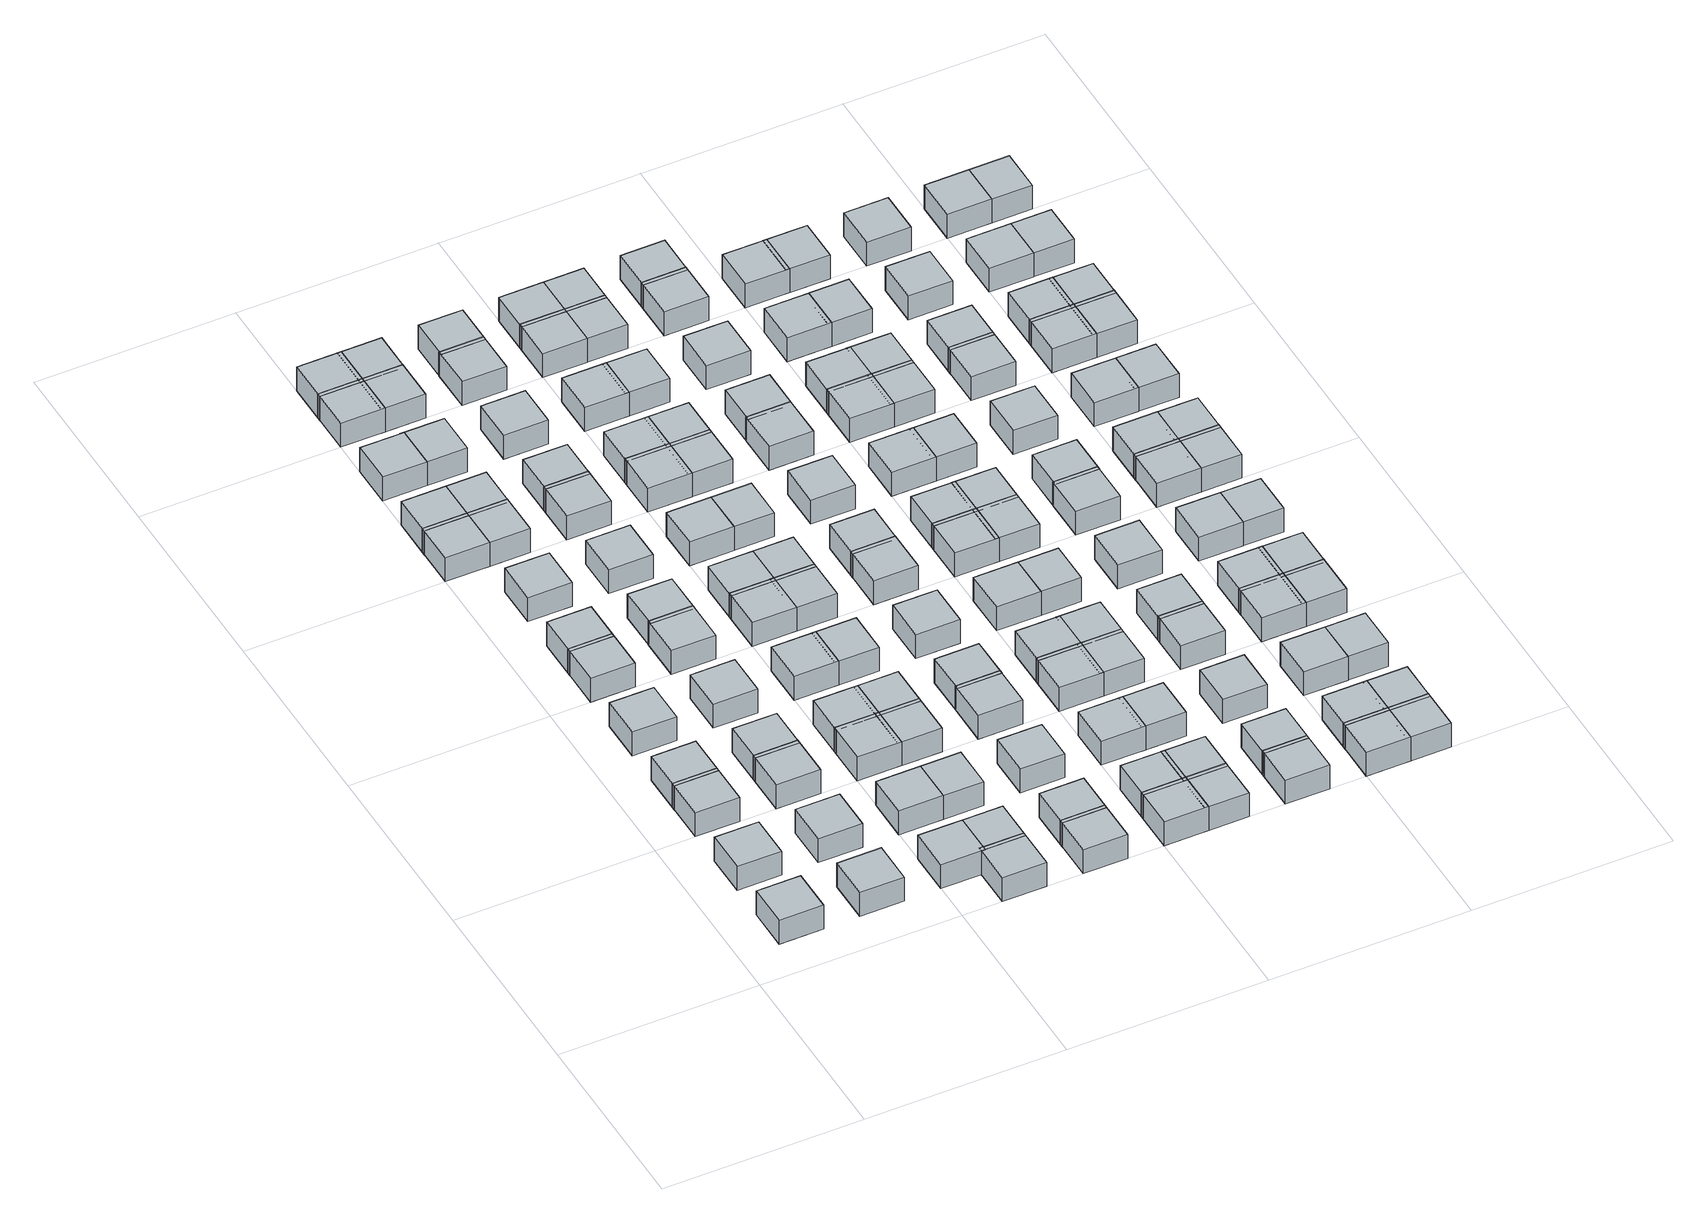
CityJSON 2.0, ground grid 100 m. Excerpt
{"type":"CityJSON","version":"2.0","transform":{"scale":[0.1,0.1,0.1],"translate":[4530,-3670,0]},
"CityObjects":{
"object1":{"type":"GenericCityObject","geometry":[{"type":"Solid","lod":"1","boundaries":[[[[0,1,2,3]],[[4,5,1,0]],[[5,6,2,1]],[[6,7,3,2]],[[7,4,0,3]],[[7,6,5,4]]]]}]},
"object2":{"type":"GenericCityObject","geometry":[{"type":"Solid","lod":"1","boundaries":[[[[8,9,10,11]],[[12,13,9,8]],[[13,14,10,9]],[[14,15,11,10]],[[15,12,8,11]],[[15,14,13,12]]]]}]},
"object3":{"type":"GenericCityObject","geometry":[{"type":"Solid","lod":"1","boundaries":[[[[16,17,18,19]],[[20,21,17,16]],[[21,22,18,17]],[[22,23,19,18]],[[23,20,16,19]],[[23,22,21,20]]]]}]},
"object4":{"type":"GenericCityObject","geometry":[{"type":"Solid","lod":"1","boundaries":[[[[24,25,26,27]],[[28,29,25,24]],[[29,30,26,25]],[[30,31,27,26]],[[31,28,24,27]],[[31,30,29,28]]]]}]},
"object5":{"type":"GenericCityObject","geometry":[{"type":"Solid","lod":"1","boundaries":[[[[32,33,34,35]],[[36,37,33,32]],[[37,38,34,33]],[[38,39,35,34]],[[39,36,32,35]],[[39,38,37,36]]]]}]},
"object6":{"type":"GenericCityObject","geometry":[{"type":"Solid","lod":"1","boundaries":[[[[40,41,42,43]],[[44,45,41,40]],[[45,46,42,41]],[[46,47,43,42]],[[47,44,40,43]],[[47,46,45,44]]]]}]},
"object7":{"type":"GenericCityObject","geometry":[{"type":"Solid","lod":"1","boundaries":[[[[48,49,50,51]],[[52,53,49,48]],[[53,54,50,49]],[[54,55,51,50]],[[55,52,48,51]],[[55,54,53,52]]]]}]},
"object8":{"type":"GenericCityObject","geometry":[{"type":"Solid","lod":"1","boundaries":[[[[56,57,58,59]],[[60,61,57,56]],[[61,62,58,57]],[[62,63,59,58]],[[63,60,56,59]],[[63,62,61,60]]]]}]},
"object9":{"type":"GenericCityObject","geometry":[{"type":"Solid","lod":"1","boundaries":[[[[64,65,66,67]],[[68,69,65,64]],[[69,70,66,65]],[[70,71,67,66]],[[71,68,64,67]],[[71,70,69,68]]]]}]},
"object10":{"type":"GenericCityObject","geometry":[{"type":"Solid","lod":"1","boundaries":[[[[72,73,74,75]],[[76,77,73,72]],[[77,78,74,73]],[[78,79,75,74]],[[79,76,72,75]],[[79,78,77,76]]]]}]},
"object11":{"type":"GenericCityObject","geometry":[{"type":"Solid","lod":"1","boundaries":[[[[80,81,82,83]],[[84,85,81,80]],[[85,86,82,81]],[[86,87,83,82]],[[87,84,80,83]],[[87,86,85,84]]]]}]},
"object12":{"type":"GenericCityObject","geometry":[{"type":"Solid","lod":"1","boundaries":[[[[88,89,90,91]],[[92,93,89,88]],[[93,94,90,89]],[[94,95,91,90]],[[95,92,88,91]],[[95,94,93,92]]]]}]},
"object13":{"type":"GenericCityObject","geometry":[{"type":"Solid","lod":"1","boundaries":[[[[96,97,98,99]],[[100,101,97,96]],[[101,102,98,97]],[[102,103,99,98]],[[103,100,96,99]],[[103,102,101,100]]]]}]},
"object14":{"type":"GenericCityObject","geometry":[{"type":"Solid","lod":"1","boundaries":[[[[104,105,106,107]],[[108,109,105,104]],[[109,110,106,105]],[[110,111,107,106]],[[111,108,104,107]],[[111,110,109,108]]]]}]},
"object15":{"type":"GenericCityObject","geometry":[{"type":"Solid","lod":"1","boundaries":[[[[112,113,114,115]],[[116,117,113,112]],[[117,118,114,113]],[[118,119,115,114]],[[119,116,112,115]],[[119,118,117,116]]]]}]},
"object16":{"type":"GenericCityObject","geometry":[{"type":"Solid","lod":"1","boundaries":[[[[120,121,122,123]],[[124,125,121,120]],[[125,126,122,121]],[[126,127,123,122]],[[127,124,120,123]],[[127,126,125,124]]]]}]},
"object17":{"type":"GenericCityObject","geometry":[{"type":"Solid","lod":"1","boundaries":[[[[128,129,130,131]],[[132,133,129,128]],[[133,134,130,129]],[[134,135,131,130]],[[135,132,128,131]],[[135,134,133,132]]]]}]},
"object18":{"type":"GenericCityObject","geometry":[{"type":"Solid","lod":"1","boundaries":[[[[136,137,138,139]],[[140,141,137,136]],[[141,142,138,137]],[[142,143,139,138]],[[143,140,136,139]],[[143,142,141,140]]]]}]},
"object19":{"type":"GenericCityObject","geometry":[{"type":"Solid","lod":"1","boundaries":[[[[144,145,146,147]],[[148,149,145,144]],[[149,150,146,145]],[[150,151,147,146]],[[151,148,144,147]],[[151,150,149,148]]]]}]},
"object20":{"type":"GenericCityObject","geometry":[{"type":"Solid","lod":"1","boundaries":[[[[152,153,154,155]],[[156,157,153,152]],[[157,158,154,153]],[[158,159,155,154]],[[159,156,152,155]],[[159,158,157,156]]]]}]},
"object21":{"type":"GenericCityObject","geometry":[{"type":"Solid","lod":"1","boundaries":[[[[160,161,162,163]],[[164,165,161,160]],[[165,166,162,161]],[[166,167,163,162]],[[167,164,160,163]],[[167,166,165,164]]]]}]},
"object22":{"type":"GenericCityObject","geometry":[{"type":"Solid","lod":"1","boundaries":[[[[168,169,170,171]],[[172,173,169,168]],[[173,174,170,169]],[[174,175,171,170]],[[175,172,168,171]],[[175,174,173,172]]]]}]},
"object23":{"type":"GenericCityObject","geometry":[{"type":"Solid","lod":"1","boundaries":[[[[176,177,178,179]],[[180,181,177,176]],[[181,182,178,177]],[[182,183,179,178]],[[183,180,176,179]],[[183,182,181,180]]]]}]},
"object24":{"type":"GenericCityObject","geometry":[{"type":"Solid","lod":"1","boundaries":[[[[184,185,186,187]],[[188,189,185,184]],[[189,190,186,185]],[[190,191,187,186]],[[191,188,184,187]],[[191,190,189,188]]]]}]},
"object25":{"type":"GenericCityObject","geometry":[{"type":"Solid","lod":"1","boundaries":[[[[192,193,194,195]],[[196,197,193,192]],[[197,198,194,193]],[[198,199,195,194]],[[199,196,192,195]],[[199,198,197,196]]]]}]},
"object26":{"type":"GenericCityObject","geometry":[{"type":"Solid","lod":"1","boundaries":[[[[200,201,202,203]],[[204,205,201,200]],[[205,206,202,201]],[[206,207,203,202]],[[207,204,200,203]],[[207,206,205,204]]]]}]},
"object27":{"type":"GenericCityObject","geometry":[{"type":"Solid","lod":"1","boundaries":[[[[208,209,210,211]],[[212,213,209,208]],[[213,214,210,209]],[[214,215,211,210]],[[215,212,208,211]],[[215,214,213,212]]]]}]},
"object28":{"type":"GenericCityObject","geometry":[{"type":"Solid","lod":"1","boundaries":[[[[216,217,218,219]],[[220,221,217,216]],[[221,222,218,217]],[[222,223,219,218]],[[223,220,216,219]],[[223,222,221,220]]]]}]},
"object29":{"type":"GenericCityObject","geometry":[{"type":"Solid","lod":"1","boundaries":[[[[224,225,226,227]],[[228,229,225,224]],[[229,230,226,225]],[[230,231,227,226]],[[231,228,224,227]],[[231,230,229,228]]]]}]},
"object30":{"type":"GenericCityObject","geometry":[{"type":"Solid","lod":"1","boundaries":[[[[232,233,234,235]],[[236,237,233,232]],[[237,238,234,233]],[[238,239,235,234]],[[239,236,232,235]],[[239,238,237,236]]]]}]},
"object31":{"type":"GenericCityObject","geometry":[{"type":"Solid","lod":"1","boundaries":[[[[240,241,242,243]],[[244,245,241,240]],[[245,246,242,241]],[[246,247,243,242]],[[247,244,240,243]],[[247,246,245,244]]]]}]},
"object32":{"type":"GenericCityObject","geometry":[{"type":"Solid","lod":"1","boundaries":[[[[248,249,250,251]],[[252,253,249,248]],[[253,254,250,249]],[[254,255,251,250]],[[255,252,248,251]],[[255,254,253,252]]]]}]},
"object33":{"type":"GenericCityObject","geometry":[{"type":"Solid","lod":"1","boundaries":[[[[256,257,258,259]],[[260,261,257,256]],[[261,262,258,257]],[[262,263,259,258]],[[263,260,256,259]],[[263,262,261,260]]]]}]},
"object34":{"type":"GenericCityObject","geometry":[{"type":"Solid","lod":"1","boundaries":[[[[264,265,266,267]],[[268,269,265,264]],[[269,270,266,265]],[[270,271,267,266]],[[271,268,264,267]],[[271,270,269,268]]]]}]},
"object35":{"type":"GenericCityObject","geometry":[{"type":"Solid","lod":"1","boundaries":[[[[272,273,274,275]],[[276,277,273,272]],[[277,278,274,273]],[[278,279,275,274]],[[279,276,272,275]],[[279,278,277,276]]]]}]},
"object36":{"type":"GenericCityObject","geometry":[{"type":"Solid","lod":"1","boundaries":[[[[280,281,282,283]],[[284,285,281,280]],[[285,286,282,281]],[[286,287,283,282]],[[287,284,280,283]],[[287,286,285,284]]]]}]},
"object37":{"type":"GenericCityObject","geometry":[{"type":"Solid","lod":"1","boundaries":[[[[288,289,290,291]],[[292,293,289,288]],[[293,294,290,289]],[[294,295,291,290]],[[295,292,288,291]],[[295,294,293,292]]]]}]},
"object38":{"type":"GenericCityObject","geometry":[{"type":"Solid","lod":"1","boundaries":[[[[296,297,298,299]],[[300,301,297,296]],[[301,302,298,297]],[[302,303,299,298]],[[303,300,296,299]],[[303,302,301,300]]]]}]},
"object39":{"type":"GenericCityObject","geometry":[{"type":"Solid","lod":"1","boundaries":[[[[304,305,306,307]],[[308,309,305,304]],[[309,310,306,305]],[[310,311,307,306]],[[311,308,304,307]],[[311,310,309,308]]]]}]},
"object40":{"type":"GenericCityObject","geometry":[{"type":"Solid","lod":"1","boundaries":[[[[312,313,314,315]],[[316,317,313,312]],[[317,318,314,313]],[[318,319,315,314]],[[319,316,312,315]],[[319,318,317,316]]]]}]},
"object41":{"type":"GenericCityObject","geometry":[{"type":"Solid","lod":"1","boundaries":[[[[320,321,322,323]],[[324,325,321,320]],[[325,326,322,321]],[[326,327,323,322]],[[327,324,320,323]],[[327,326,325,324]]]]}]},
"object42":{"type":"GenericCityObject","geometry":[{"type":"Solid","lod":"1","boundaries":[[[[328,329,330,331]],[[332,333,329,328]],[[333,334,330,329]],[[334,335,331,330]],[[335,332,328,331]],[[335,334,333,332]]]]}]},
"object43":{"type":"GenericCityObject","geometry":[{"type":"Solid","lod":"1","boundaries":[[[[336,337,338,339]],[[340,341,337,336]],[[341,342,338,337]],[[342,343,339,338]],[[343,340,336,339]],[[343,342,341,340]]]]}]},
"object44":{"type":"GenericCityObject","geometry":[{"type":"Solid","lod":"1","boundaries":[[[[344,345,346,347]],[[348,349,345,344]],[[349,350,346,345]],[[350,351,347,346]],[[351,348,344,347]],[[351,350,349,348]]]]}]},
"object45":{"type":"GenericCityObject","geometry":[{"type":"Solid","lod":"1","boundaries":[[[[352,353,354,355]],[[356,357,353,352]],[[357,358,354,353]],[[358,359,355,354]],[[359,356,352,355]],[[359,358,357,356]]]]}]},
"object46":{"type":"GenericCityObject","geometry":[{"type":"Solid","lod":"1","boundaries":[[[[360,361,362,363]],[[364,365,361,360]],[[365,366,362,361]],[[366,367,363,362]],[[367,364,360,363]],[[367,366,365,364]]]]}]},
"object47":{"type":"GenericCityObject","geometry":[{"type":"Solid","lod":"1","boundaries":[[[[368,369,370,371]],[[372,373,369,368]],[[373,374,370,369]],[[374,375,371,370]],[[375,372,368,371]],[[375,374,373,372]]]]}]},
"object48":{"type":"GenericCityObject","geometry":[{"type":"Solid","lod":"1","boundaries":[[[[376,377,378,379]],[[380,381,377,376]],[[381,382,378,377]],[[382,383,379,378]],[[383,380,376,379]],[[383,382,381,380]]]]}]},
"object49":{"type":"GenericCityObject","geometry":[{"type":"Solid","lod":"1","boundaries":[[[[384,385,386,387]],[[388,389,385,384]],[[389,390,386,385]],[[390,391,387,386]],[[391,388,384,387]],[[391,390,389,388]]]]}]},
"object50":{"type":"GenericCityObject","geometry":[{"type":"Solid","lod":"1","boundaries":[[[[392,393,394,395]],[[396,397,393,392]],[[397,398,394,393]],[[398,399,395,394]],[[399,396,392,395]],[[399,398,397,396]]]]}]},
"object51":{"type":"GenericCityObject","geometry":[{"type":"Solid","lod":"1","boundaries":[[[[400,401,402,403]],[[404,405,401,400]],[[405,406,402,401]],[[406,407,403,402]],[[407,404,400,403]],[[407,406,405,404]]]]}]},
"object52":{"type":"GenericCityObject","geometry":[{"type":"Solid","lod":"1","boundaries":[[[[408,409,410,411]],[[412,413,409,408]],[[413,414,410,409]],[[414,415,411,410]],[[415,412,408,411]],[[415,414,413,412]]]]}]},
"object53":{"type":"GenericCityObject","geometry":[{"type":"Solid","lod":"1","boundaries":[[[[416,417,418,419]],[[420,421,417,416]],[[421,422,418,417]],[[422,423,419,418]],[[423,420,416,419]],[[423,422,421,420]]]]}]},
"object54":{"type":"GenericCityObject","geometry":[{"type":"Solid","lod":"1","boundaries":[[[[424,425,426,427]],[[428,429,425,424]],[[429,430,426,425]],[[430,431,427,426]],[[431,428,424,427]],[[431,430,429,428]]]]}]},
"object55":{"type":"GenericCityObject","geometry":[{"type":"Solid","lod":"1","boundaries":[[[[432,433,434,435]],[[436,437,433,432]],[[437,438,434,433]],[[438,439,435,434]],[[439,436,432,435]],[[439,438,437,436]]]]}]},
"object56":{"type":"GenericCityObject","geometry":[{"type":"Solid","lod":"1","boundaries":[[[[440,441,442,443]],[[444,445,441,440]],[[445,446,442,441]],[[446,447,443,442]],[[447,444,440,443]],[[447,446,445,444]]]]}]},
"object57":{"type":"GenericCityObject","geometry":[{"type":"Solid","lod":"1","boundaries":[[[[448,449,450,451]],[[452,453,449,448]],[[453,454,450,449]],[[454,455,451,450]],[[455,452,448,451]],[[455,454,453,452]]]]}]},
"object58":{"type":"GenericCityObject","geometry":[{"type":"Solid","lod":"1","boundaries":[[[[456,457,458,459]],[[460,461,457,456]],[[461,462,458,457]],[[462,463,459,458]],[[463,460,456,459]],[[463,462,461,460]]]]}]},
"object59":{"type":"GenericCityObject","geometry":[{"type":"Solid","lod":"1","boundaries":[[[[464,465,466,467]],[[468,469,465,464]],[[469,470,466,465]],[[470,471,467,466]],[[471,468,464,467]],[[471,470,469,468]]]]}]},
"object60":{"type":"GenericCityObject","geometry":[{"type":"Solid","lod":"1","boundaries":[[[[472,473,474,475]],[[476,477,473,472]],[[477,478,474,473]],[[478,479,475,474]],[[479,476,472,475]],[[479,478,477,476]]]]}]},
"object61":{"type":"GenericCityObject","geometry":[{"type":"Solid","lod":"1","boundaries":[[[[480,481,482,483]],[[484,485,481,480]],[[485,486,482,481]],[[486,487,483,482]],[[487,484,480,483]],[[487,486,485,484]]]]}]},
"object62":{"type":"GenericCityObject","geometry":[{"type":"Solid","lod":"1","boundaries":[[[[488,489,490,491]],[[492,493,489,488]],[[493,494,490,489]],[[494,495,491,490]],[[495,492,488,491]],[[495,494,493,492]]]]}]},
"object63":{"type":"GenericCityObject","geometry":[{"type":"Solid","lod":"1","boundaries":[[[[496,497,498,499]],[[500,501,497,496]],[[501,502,498,497]],[[502,503,499,498]],[[503,500,496,499]],[[503,502,501,500]]]]}]},
"object64":{"type":"GenericCityObject","geometry":[{"type":"Solid","lod":"1","boundaries":[[[[504,505,506,507]],[[508,509,505,504]],[[509,510,506,505]],[[510,511,507,506]],[[511,508,504,507]],[[511,510,509,508]]]]}]},
"object65":{"type":"GenericCityObject","geometry":[{"type":"Solid","lod":"1","boundaries":[[[[512,513,514,515]],[[516,517,513,512]],[[517,518,514,513]],[[518,519,515,514]],[[519,516,512,515]],[[519,518,517,516]]]]}]},
"object66":{"type":"GenericCityObject","geometry":[{"type":"Solid","lod":"1","boundaries":[[[[520,521,522,523]],[[524,525,521,520]],[[525,526,522,521]],[[526,527,523,522]],[[527,524,520,523]],[[527,526,525,524]]]]}]},
"object67":{"type":"GenericCityObject","geometry":[{"type":"Solid","lod":"1","boundaries":[[[[528,529,530,531]],[[532,533,529,528]],[[533,534,530,529]],[[534,535,531,530]],[[535,532,528,531]],[[535,534,533,532]]]]}]},
"object68":{"type":"GenericCityObject","geometry":[{"type":"Solid","lod":"1","boundaries":[[[[536,537,538,539]],[[540,541,537,536]],[[541,542,538,537]],[[542,543,539,538]],[[543,540,536,539]],[[543,542,541,540]]]]}]},
"object69":{"type":"GenericCityObject","geometry":[{"type":"Solid","lod":"1","boundaries":[[[[544,545,546,547]],[[548,549,545,544]],[[549,550,546,545]],[[550,551,547,546]],[[551,548,544,547]],[[551,550,549,548]]]]}]},
"object70":{"type":"GenericCityObject","geometry":[{"type":"Solid","lod":"1","boundaries":[[[[552,553,554,555]],[[556,557,553,552]],[[557,558,554,553]],[[558,559,555,554]],[[559,556,552,555]],[[559,558,557,556]]]]}]},
"object71":{"type":"GenericCityObject","geometry":[{"type":"Solid","lod":"1","boundaries":[[[[560,561,562,563]],[[564,565,561,560]],[[565,566,562,561]],[[566,567,563,562]],[[567,564,560,563]],[[567,566,565,564]]]]}]},
"object72":{"type":"GenericCityObject","geometry":[{"type":"Solid","lod":"1","boundaries":[[[[568,569,570,571]],[[572,573,569,568]],[[573,574,570,569]],[[574,575,571,570]],[[575,572,568,571]],[[575,574,573,572]]]]}]},
"object73":{"type":"GenericCityObject","geometry":[{"type":"Solid","lod":"1","boundaries":[[[[576,577,578,579]],[[580,581,577,576]],[[581,582,578,577]],[[582,583,579,578]],[[583,580,576,579]],[[583,582,581,580]]]]}]},
"object74":{"type":"GenericCityObject","geometry":[{"type":"Solid","lod":"1","boundaries":[[[[584,585,586,587]],[[588,589,585,584]],[[589,590,586,585]],[[590,591,587,586]],[[591,588,584,587]],[[591,590,589,588]]]]}]},
"object75":{"type":"GenericCityObject","geometry":[{"type":"Solid","lod":"1","boundaries":[[[[592,593,594,595]],[[596,597,593,592]],[[597,598,594,593]],[[598,599,595,594]],[[599,596,592,595]],[[599,598,597,596]]]]}]},
"object76":{"type":"GenericCityObject","geometry":[{"type":"Solid","lod":"1","boundaries":[[[[600,601,602,603]],[[604,605,601,600]],[[605,606,602,601]],[[606,607,603,602]],[[607,604,600,603]],[[607,606,605,604]]]]}]},
"object77":{"type":"GenericCityObject","geometry":[{"type":"Solid","lod":"1","boundaries":[[[[608,609,610,611]],[[612,613,609,608]],[[613,614,610,609]],[[614,615,611,610]],[[615,612,608,611]],[[615,614,613,612]]]]}]},
"object78":{"type":"GenericCityObject","geometry":[{"type":"Solid","lod":"1","boundaries":[[[[616,617,618,619]],[[620,621,617,616]],[[621,622,618,617]],[[622,623,619,618]],[[623,620,616,619]],[[623,622,621,620]]]]}]},
"object79":{"type":"GenericCityObject","geometry":[{"type":"Solid","lod":"1","boundaries":[[[[624,625,626,627]],[[628,629,625,624]],[[629,630,626,625]],[[630,631,627,626]],[[631,628,624,627]],[[631,630,629,628]]]]}]},
"object80":{"type":"GenericCityObject","geometry":[{"type":"Solid","lod":"1","boundaries":[[[[632,633,634,635]],[[636,637,633,632]],[[637,638,634,633]],[[638,639,635,634]],[[639,636,632,635]],[[639,638,637,636]]]]}]},
"object81":{"type":"GenericCityObject","geometry":[{"type":"Solid","lod":"1","boundaries":[[[[640,641,642,643]],[[644,645,641,640]],[[645,646,642,641]],[[646,647,643,642]],[[647,644,640,643]],[[647,646,645,644]]]]}]},
"object82":{"type":"GenericCityObject","geometry":[{"type":"Solid","lod":"1","boundaries":[[[[648,649,650,651]],[[652,653,649,648]],[[653,654,650,649]],[[654,655,651,650]],[[655,652,648,651]],[[655,654,653,652]]]]}]},
"object83":{"type":"GenericCityObject","geometry":[{"type":"Solid","lod":"1","boundaries":[[[[656,657,658,659]],[[660,661,657,656]],[[661,662,658,657]],[[662,663,659,658]],[[663,660,656,659]],[[663,662,661,660]]]]}]},
"object84":{"type":"GenericCityObject","geometry":[{"type":"Solid","lod":"1","boundaries":[[[[664,665,666,667]],[[668,669,665,664]],[[669,670,666,665]],[[670,671,667,666]],[[671,668,664,667]],[[671,670,669,668]]]]}]},
"object85":{"type":"GenericCityObject","geometry":[{"type":"Solid","lod":"1","boundaries":[[[[672,673,674,675]],[[676,677,673,672]],[[677,678,674,673]],[[678,679,675,674]],[[679,676,672,675]],[[679,678,677,676]]]]}]},
"object86":{"type":"GenericCityObject","geometry":[{"type":"Solid","lod":"1","boundaries":[[[[680,681,682,683]],[[684,685,681,680]],[[685,686,682,681]],[[686,687,683,682]],[[687,684,680,683]],[[687,686,685,684]]]]}]},
"object87":{"type":"GenericCityObject","geometry":[{"type":"Solid","lod":"1","boundaries":[[[[688,689,690,691]],[[692,693,689,688]],[[693,694,690,689]],[[694,695,691,690]],[[695,692,688,691]],[[695,694,693,692]]]]}]},
"object88":{"type":"GenericCityObject","geometry":[{"type":"Solid","lod":"1","boundaries":[[[[696,697,698,699]],[[700,701,697,696]],[[701,702,698,697]],[[702,703,699,698]],[[703,700,696,699]],[[703,702,701,700]]]]}]},
"object89":{"type":"GenericCityObject","geometry":[{"type":"Solid","lod":"1","boundaries":[[[[704,705,706,707]],[[708,709,705,704]],[[709,710,706,705]],[[710,711,707,706]],[[711,708,704,707]],[[711,710,709,708]]]]}]},
"object90":{"type":"GenericCityObject","geometry":[{"type":"Solid","lod":"1","boundaries":[[[[712,713,714,715]],[[716,717,713,712]],[[717,718,714,713]],[[718,719,715,714]],[[719,716,712,715]],[[719,718,717,716]]]]}]},
"object91":{"type":"GenericCityObject","geometry":[{"type":"Solid","lod":"1","boundaries":[[[[720,721,722,723]],[[724,725,721,720]],[[725,726,722,721]],[[726,727,723,722]],[[727,724,720,723]],[[727,726,725,724]]]]}]},
"object92":{"type":"GenericCityObject","geometry":[{"type":"Solid","lod":"1","boundaries":[[[[728,729,730,731]],[[732,733,729,728]],[[733,734,730,729]],[[734,735,731,730]],[[735,732,728,731]],[[735,734,733,732]]]]}]},
"object93":{"type":"GenericCityObject","geometry":[{"type":"Solid","lod":"1","boundaries":[[[[736,737,738,739]],[[740,741,737,736]],[[741,742,738,737]],[[742,743,739,738]],[[743,740,736,739]],[[743,742,741,740]]]]}]},
"object94":{"type":"GenericCityObject","geometry":[{"type":"Solid","lod":"1","boundaries":[[[[744,745,746,747]],[[748,749,745,744]],[[749,750,746,745]],[[750,751,747,746]],[[751,748,744,747]],[[751,750,749,748]]]]}]},
"object95":{"type":"GenericCityObject","geometry":[{"type":"Solid","lod":"1","boundaries":[[[[752,753,754,755]],[[756,757,753,752]],[[757,758,754,753]],[[758,759,755,754]],[[759,756,752,755]],[[759,758,757,756]]]]}]},
"object96":{"type":"GenericCityObject","geometry":[{"type":"Solid","lod":"1","boundaries":[[[[760,761,762,763]],[[764,765,761,760]],[[765,766,762,761]],[[766,767,763,762]],[[767,764,760,763]],[[767,766,765,764]]]]}]},
"object97":{"type":"GenericCityObject","geometry":[{"type":"Solid","lod":"1","boundaries":[[[[768,769,770,771]],[[772,773,769,768]],[[773,774,770,769]],[[774,775,771,770]],[[775,772,768,771]],[[775,774,773,772]]]]}]},
"object98":{"type":"GenericCityObject","geometry":[{"type":"Solid","lod":"1","boundaries":[[[[776,777,778,779]],[[780,781,777,776]],[[781,782,778,777]],[[782,783,779,778]],[[783,780,776,779]],[[783,782,781,780]]]]}]},
"object99":{"type":"GenericCityObject","geometry":[{"type":"Solid","lod":"1","boundaries":[[[[784,785,786,787]],[[788,789,785,784]],[[789,790,786,785]],[[790,791,787,786]],[[791,788,784,787]],[[791,790,789,788]]]]}]},
"object100":{"type":"GenericCityObject","geometry":[{"type":"Solid","lod":"1","boundaries":[[[[792,793,794,795]],[[796,797,793,792]],[[797,798,794,793]],[[798,799,795,794]],[[799,796,792,795]],[[799,798,797,796]]]]}]},
"object101":{"type":"GenericCityObject","geometry":[{"type":"Solid","lod":"1","boundaries":[[[[800,801,802,803]],[[804,805,801,800]],[[805,806,802,801]],[[806,807,803,802]],[[807,804,800,803]],[[807,806,805,804]]]]}]},
"object102":{"type":"GenericCityObject","geometry":[{"type":"Solid","lod":"1","boundaries":[[[[808,809,810,811]],[[812,813,809,808]],[[813,814,810,809]],[[814,815,811,810]],[[815,812,808,811]],[[815,814,813,812]]]]}]},
"object103":{"type":"GenericCityObject","geometry":[{"type":"Solid","lod":"1","boundaries":[[[[816,817,818,819]],[[820,821,817,816]],[[821,822,818,817]],[[822,823,819,818]],[[823,820,816,819]],[[823,822,821,820]]]]}]},
"object104":{"type":"GenericCityObject","geometry":[{"type":"Solid","lod":"1","boundaries":[[[[824,825,826,827]],[[828,829,825,824]],[[829,830,826,825]],[[830,831,827,826]],[[831,828,824,827]],[[831,830,829,828]]]]}]},
"object105":{"type":"GenericCityObject","geometry":[{"type":"Solid","lod":"1","boundaries":[[[[832,833,834,835]],[[836,837,833,832]],[[837,838,834,833]],[[838,839,835,834]],[[839,836,832,835]],[[839,838,837,836]]]]}]},
"object106":{"type":"GenericCityObject","geometry":[{"type":"Solid","lod":"1","boundaries":[[[[840,841,842,843]],[[844,845,841,840]],[[845,846,842,841]],[[846,847,843,842]],[[847,844,840,843]],[[847,846,845,844]]]]}]},
"object107":{"type":"GenericCityObject","geometry":[{"type":"Solid","lod":"1","boundaries":[[[[848,849,850,851]],[[852,853,849,848]],[[853,854,850,849]],[[854,855,851,850]],[[855,852,848,851]],[[855,854,853,852]]]]}]},
"object108":{"type":"GenericCityObject","geometry":[{"type":"Solid","lod":"1","boundaries":[[[[856,857,858,859]],[[860,861,857,856]],[[861,862,858,857]],[[862,863,859,858]],[[863,860,856,859]],[[863,862,861,860]]]]}]},
"object109":{"type":"GenericCityObject","geometry":[{"type":"Solid","lod":"1","boundaries":[[[[864,865,866,867]],[[868,869,865,864]],[[869,870,866,865]],[[870,871,867,866]],[[871,868,864,867]],[[871,870,869,868]]]]}]},
"object110":{"type":"GenericCityObject","geometry":[{"type":"Solid","lod":"1","boundaries":[[[[872,873,874,875]],[[876,877,873,872]],[[877,878,874,873]],[[878,879,875,874]],[[879,876,872,875]],[[879,878,877,876]]]]}]},
"object111":{"type":"GenericCityObject","geometry":[{"type":"Solid","lod":"1","boundaries":[[[[880,881,882,883]],[[884,885,881,880]],[[885,886,882,881]],[[886,887,883,882]],[[887,884,880,883]],[[887,886,885,884]]]]}]},
"object112":{"type":"GenericCityObject","geometry":[{"type":"Solid","lod":"1","boundaries":[[[[888,889,890,891]],[[892,893,889,888]],[[893,894,890,889]],[[894,895,891,890]],[[895,892,888,891]],[[895,894,893,892]]]]}]},
"object113":{"type":"GenericCityObject","geometry":[{"type":"Solid","lod":"1","boundaries":[[[[896,897,898,899]],[[900,901,897,896]],[[901,902,898,897]],[[902,903,899,898]],[[903,900,896,899]],[[903,902,901,900]]]]}]},
"object114":{"type":"GenericCityObject","geometry":[{"type":"Solid","lod":"1","boundaries":[[[[904,905,906,907]],[[908,909,905,904]],[[909,910,906,905]],[[910,911,907,906]],[[911,908,904,907]],[[911,910,909,908]]]]}]},
"object115":{"type":"GenericCityObject","geometry":[{"type":"Solid","lod":"1","boundaries":[[[[912,913,914,915]],[[916,917,913,912]],[[917,918,914,913]],[[918,919,915,914]],[[919,916,912,915]],[[919,918,917,916]]]]}]},
"object116":{"type":"GenericCityObject","geometry":[{"type":"Solid","lod":"1","boundaries":[[[[920,921,922,923]],[[924,925,921,920]],[[925,926,922,921]],[[926,927,923,922]],[[927,924,920,923]],[[927,926,925,924]]]]}]},
"object117":{"type":"GenericCityObject","geometry":[{"type":"Solid","lod":"1","boundaries":[[[[928,929,930,931]],[[932,933,929,928]],[[933,934,930,929]],[[934,935,931,930]],[[935,932,928,931]],[[935,934,933,932]]]]}]},
"object118":{"type":"GenericCityObject","geometry":[{"type":"Solid","lod":"1","boundaries":[[[[936,937,938,939]],[[940,941,937,936]],[[941,942,938,937]],[[942,943,939,938]],[[943,940,936,939]],[[943,942,941,940]]]]}]},
"object119":{"type":"GenericCityObject","geometry":[{"type":"Solid","lod":"1","boundaries":[[[[944,945,946,947]],[[948,949,945,944]],[[949,950,946,945]],[[950,951,947,946]],[[951,948,944,947]],[[951,950,949,948]]]]}]},
"object120":{"type":"GenericCityObject","geometry":[{"type":"Solid","lod":"1","boundaries":[[[[952,953,954,955]],[[956,957,953,952]],[[957,958,954,953]],[[958,959,955,954]],[[959,956,952,955]],[[959,958,957,956]]]]}]},
"object121":{"type":"GenericCityObject","geometry":[{"type":"Solid","lod":"1","boundaries":[[[[960,961,962,963]],[[964,965,961,960]],[[965,966,962,961]],[[966,967,963,962]],[[967,964,960,963]],[[967,966,965,964]]]]}]},
"object122":{"type":"GenericCityObject","geometry":[{"type":"Solid","lod":"1","boundaries":[[[[968,969,970,971]],[[972,973,969,968]],[[973,974,970,969]],[[974,975,971,970]],[[975,972,968,971]],[[975,974,973,972]]]]}]},
"object123":{"type":"GenericCityObject","geometry":[{"type":"Solid","lod":"1","boundaries":[[[[976,977,978,979]],[[980,981,977,976]],[[981,982,978,977]],[[982,983,979,978]],[[983,980,976,979]],[[983,982,981,980]]]]}]},
"object124":{"type":"GenericCityObject","geometry":[{"type":"Solid","lod":"1","boundaries":[[[[984,985,986,987]],[[988,989,985,984]],[[989,990,986,985]],[[990,991,987,986]],[[991,988,984,987]],[[991,990,989,988]]]]}]},
"object125":{"type":"GenericCityObject","geometry":[{"type":"Solid","lod":"1","boundaries":[[[[992,993,994,995]],[[996,997,993,992]],[[997,998,994,993]],[[998,999,995,994]],[[999,996,992,995]],[[999,998,997,996]]]]}]},
"object126":{"type":"GenericCityObject","geometry":[{"type":"Solid","lod":"1","boundaries":[[[[1000,1001,1002,1003]],[[1004,1005,1001,1000]],[[1005,1006,1002,1001]],[[1006,1007,1003,1002]],[[1007,1004,1000,1003]],[[1007,1006,1005,1004]]]]}]},
"object127":{"type":"GenericCityObject","geometry":[{"type":"Solid","lod":"1","boundaries":[[[[1008,1009,1010,1011]],[[1012,1013,1009,1008]],[[1013,1014,1010,1009]],[[1014,1015,1011,1010]],[[1015,1012,1008,1011]],[[1015,1014,1013,1012]]]]}]},
"object128":{"type":"GenericCityObject","geometry":[{"type":"Solid","lod":"1","boundaries":[[[[1016,1017,1018,1019]],[[1020,1021,1017,1016]],[[1021,1022,1018,1017]],[[1022,1023,1019,1018]],[[1023,1020,1016,1019]],[[1023,1022,1021,1020]]]]}]},
"object129":{"type":"GenericCityObject","geometry":[{"type":"Solid","lod":"1","boundaries":[[[[1024,1025,1026,1027]],[[1028,1029,1025,1024]],[[1029,1030,1026,1025]],[[1030,1031,1027,1026]],[[1031,1028,1024,1027]],[[1031,1030,1029,1028]]]]}]},
"object130":{"type":"GenericCityObject","geometry":[{"type":"Solid","lod":"1","boundaries":[[[[1032,1033,1034,1035]],[[1036,1037,1033,1032]],[[1037,1038,1034,1033]],[[1038,1039,1035,1034]],[[1039,1036,1032,1035]],[[1039,1038,1037,1036]]]]}]},
"object131":{"type":"GenericCityObject","geometry":[{"type":"Solid","lod":"1","boundaries":[[[[1040,1041,1042,1043]],[[1044,1045,1041,1040]],[[1045,1046,1042,1041]],[[1046,1047,1043,1042]],[[1047,1044,1040,1043]],[[1047,1046,1045,1044]]]]}]},
"object132":{"type":"GenericCityObject","geometry":[{"type":"Solid","lod":"1","boundaries":[[[[1048,1049,1050,1051]],[[1052,1053,1049,1048]],[[1053,1054,1050,1049]],[[1054,1055,1051,1050]],[[1055,1052,1048,1051]],[[1055,1054,1053,1052]]]]}]},
"object133":{"type":"GenericCityObject","geometry":[{"type":"Solid","lod":"1","boundaries":[[[[1056,1057,1058,1059]],[[1060,1061,1057,1056]],[[1061,1062,1058,1057]],[[1062,1063,1059,1058]],[[1063,1060,1056,1059]],[[1063,1062,1061,1060]]]]}]},
"object134":{"type":"GenericCityObject","geometry":[{"type":"Solid","lod":"1","boundaries":[[[[1064,1065,1066,1067]],[[1068,1069,1065,1064]],[[1069,1070,1066,1065]],[[1070,1071,1067,1066]],[[1071,1068,1064,1067]],[[1071,1070,1069,1068]]]]}]},
"object135":{"type":"GenericCityObject","geometry":[{"type":"Solid","lod":"1","boundaries":[[[[1072,1073,1074,1075]],[[1076,1077,1073,1072]],[[1077,1078,1074,1073]],[[1078,1079,1075,1074]],[[1079,1076,1072,1075]],[[1079,1078,1077,1076]]]]}]},
"object136":{"type":"GenericCityObject","geometry":[{"type":"Solid","lod":"1","boundaries":[[[[1080,1081,1082,1083]],[[1084,1085,1081,1080]],[[1085,1086,1082,1081]],[[1086,1087,1083,1082]],[[1087,1084,1080,1083]],[[1087,1086,1085,1084]]]]}]},
"object137":{"type":"GenericCityObject","geometry":[{"type":"Solid","lod":"1","boundaries":[[[[1088,1089,1090,1091]],[[1092,1093,1089,1088]],[[1093,1094,1090,1089]],[[1094,1095,1091,1090]],[[1095,1092,1088,1091]],[[1095,1094,1093,1092]]]]}]}
},
"vertices":[
[200,200,0],[420,200,0],[420,420,0],[200,420,0],[200,200,140],[420,200,140],[420,420,140],[200,420,140],
[200,600,0],[420,600,0],[420,820,0],[200,820,0],[200,600,140],[420,600,140],[420,820,140],[200,820,140],
[200,1000,0],[420,1000,0],[420,1220,0],[200,1220,0],[200,1000,140],[420,1000,140],[420,1220,140],[200,1220,140],
[200,1200,0],[420,1200,0],[420,1420,0],[200,1420,0],[200,1200,140],[420,1200,140],[420,1420,140],[200,1420,140],
[600,200,0],[820,200,0],[820,420,0],[600,420,0],[600,200,140],[820,200,140],[820,420,140],[600,420,140],
[200,1600,0],[420,1600,0],[420,1820,0],[200,1820,0],[200,1600,140],[420,1600,140],[420,1820,140],[200,1820,140],
[600,600,0],[820,600,0],[820,820,0],[600,820,0],[600,600,140],[820,600,140],[820,820,140],[600,820,140],
[200,2000,0],[420,2000,0],[420,2220,0],[200,2220,0],[200,2000,140],[420,2000,140],[420,2220,140],[200,2220,140],
[200,2200,0],[420,2200,0],[420,2420,0],[200,2420,0],[200,2200,140],[420,2200,140],[420,2420,140],[200,2420,140],
[0,3000,0],[220,3000,0],[220,3220,0],[0,3220,0],[0,3000,140],[220,3000,140],[220,3220,140],[0,3220,140],
[600,1000,0],[820,1000,0],[820,1220,0],[600,1220,0],[600,1000,140],[820,1000,140],[820,1220,140],[600,1220,140],
[0,3200,0],[220,3200,0],[220,3420,0],[0,3420,0],[0,3200,140],[220,3200,140],[220,3420,140],[0,3420,140],
[600,1200,0],[820,1200,0],[820,1420,0],[600,1420,0],[600,1200,140],[820,1200,140],[820,1420,140],[600,1420,140],
[200,2600,0],[420,2600,0],[420,2820,0],[200,2820,0],[200,2600,140],[420,2600,140],[420,2820,140],[200,2820,140],
[1000,200,0],[1220,200,0],[1220,420,0],[1000,420,0],[1000,200,140],[1220,200,140],[1220,420,140],[1000,420,140],
[0,3600,0],[220,3600,0],[220,3820,0],[0,3820,0],[0,3600,140],[220,3600,140],[220,3820,140],[0,3820,140],
[600,1600,0],[820,1600,0],[820,1820,0],[600,1820,0],[600,1600,140],[820,1600,140],[820,1820,140],[600,1820,140],
[200,3000,0],[420,3000,0],[420,3220,0],[200,3220,0],[200,3000,140],[420,3000,140],[420,3220,140],[200,3220,140],
[200,3200,0],[420,3200,0],[420,3420,0],[200,3420,0],[200,3200,140],[420,3200,140],[420,3420,140],[200,3420,140],
[1000,600,0],[1220,600,0],[1220,820,0],[1000,820,0],[1000,600,140],[1220,600,140],[1220,820,140],[1000,820,140],
[0,4000,0],[220,4000,0],[220,4220,0],[0,4220,0],[0,4000,140],[220,4000,140],[220,4220,140],[0,4220,140],
[600,2000,0],[820,2000,0],[820,2220,0],[600,2220,0],[600,2000,140],[820,2000,140],[820,2220,140],[600,2220,140],
[1200,0,0],[1420,0,0],[1420,220,0],[1200,220,0],[1200,0,140],[1420,0,140],[1420,220,140],[1200,220,140],
[0,4200,0],[220,4200,0],[220,4420,0],[0,4420,0],[0,4200,140],[220,4200,140],[220,4420,140],[0,4420,140],
[600,2200,0],[820,2200,0],[820,2420,0],[600,2420,0],[600,2200,140],[820,2200,140],[820,2420,140],[600,2420,140],
[1200,200,0],[1420,200,0],[1420,420,0],[1200,420,0],[1200,200,140],[1420,200,140],[1420,420,140],[1200,420,140],
[200,3600,0],[420,3600,0],[420,3820,0],[200,3820,0],[200,3600,140],[420,3600,140],[420,3820,140],[200,3820,140],
[1000,1000,0],[1220,1000,0],[1220,1220,0],[1000,1220,0],[1000,1000,140],[1220,1000,140],[1220,1220,140],[1000,1220,140],
[1000,1200,0],[1220,1200,0],[1220,1420,0],[1000,1420,0],[1000,1200,140],[1220,1200,140],[1220,1420,140],[1000,1420,140],
[600,2600,0],[820,2600,0],[820,2820,0],[600,2820,0],[600,2600,140],[820,2600,140],[820,2820,140],[600,2820,140],
[1200,600,0],[1420,600,0],[1420,820,0],[1200,820,0],[1200,600,140],[1420,600,140],[1420,820,140],[1200,820,140],
[200,4000,0],[420,4000,0],[420,4220,0],[200,4220,0],[200,4000,140],[420,4000,140],[420,4220,140],[200,4220,140],
[200,4200,0],[420,4200,0],[420,4420,0],[200,4420,0],[200,4200,140],[420,4200,140],[420,4420,140],[200,4420,140],
[1000,1600,0],[1220,1600,0],[1220,1820,0],[1000,1820,0],[1000,1600,140],[1220,1600,140],[1220,1820,140],[1000,1820,140],
[600,3000,0],[820,3000,0],[820,3220,0],[600,3220,0],[600,3000,140],[820,3000,140],[820,3220,140],[600,3220,140],
[1200,1000,0],[1420,1000,0],[1420,1220,0],[1200,1220,0],[1200,1000,140],[1420,1000,140],[1420,1220,140],[1200,1220,140],
[600,3200,0],[820,3200,0],[820,3420,0],[600,3420,0],[600,3200,140],[820,3200,140],[820,3420,140],[600,3420,140],
[1200,1200,0],[1420,1200,0],[1420,1420,0],[1200,1420,0],[1200,1200,140],[1420,1200,140],[1420,1420,140],[1200,1420,140],
[1000,2000,0],[1220,2000,0],[1220,2220,0],[1000,2220,0],[1000,2000,140],[1220,2000,140],[1220,2220,140],[1000,2220,140],
[1600,0,0],[1820,0,0],[1820,220,0],[1600,220,0],[1600,0,140],[1820,0,140],[1820,220,140],[1600,220,140],
[1000,2200,0],[1220,2200,0],[1220,2420,0],[1000,2420,0],[1000,2200,140],[1220,2200,140],[1220,2420,140],[1000,2420,140],
[1600,200,0],[1820,200,0],[1820,420,0],[1600,420,0],[1600,200,140],[1820,200,140],[1820,420,140],[1600,420,140],
[600,3600,0],[820,3600,0],[820,3820,0],[600,3820,0],[600,3600,140],[820,3600,140],[820,3820,140],[600,3820,140],
[1200,1600,0],[1420,1600,0],[1420,1820,0],[1200,1820,0],[1200,1600,140],[1420,1600,140],[1420,1820,140],[1200,1820,140],
[1000,2600,0],[1220,2600,0],[1220,2820,0],[1000,2820,0],[1000,2600,140],[1220,2600,140],[1220,2820,140],[1000,2820,140],
[1600,600,0],[1820,600,0],[1820,820,0],[1600,820,0],[1600,600,140],[1820,600,140],[1820,820,140],[1600,820,140],
[600,4000,0],[820,4000,0],[820,4220,0],[600,4220,0],[600,4000,140],[820,4000,140],[820,4220,140],[600,4220,140],
[1200,2000,0],[1420,2000,0],[1420,2220,0],[1200,2220,0],[1200,2000,140],[1420,2000,140],[1420,2220,140],[1200,2220,140],
[600,4200,0],[820,4200,0],[820,4420,0],[600,4420,0],[600,4200,140],[820,4200,140],[820,4420,140],[600,4420,140],
[1200,2200,0],[1420,2200,0],[1420,2420,0],[1200,2420,0],[1200,2200,140],[1420,2200,140],[1420,2420,140],[1200,2420,140],
[1000,3000,0],[1220,3000,0],[1220,3220,0],[1000,3220,0],[1000,3000,140],[1220,3000,140],[1220,3220,140],[1000,3220,140],
[1600,1000,0],[1820,1000,0],[1820,1220,0],[1600,1220,0],[1600,1000,140],[1820,1000,140],[1820,1220,140],[1600,1220,140],
[1000,3200,0],[1220,3200,0],[1220,3420,0],[1000,3420,0],[1000,3200,140],[1220,3200,140],[1220,3420,140],[1000,3420,140],
[1600,1200,0],[1820,1200,0],[1820,1420,0],[1600,1420,0],[1600,1200,140],[1820,1200,140],[1820,1420,140],[1600,1420,140],
[1200,2600,0],[1420,2600,0],[1420,2820,0],[1200,2820,0],[1200,2600,140],[1420,2600,140],[1420,2820,140],[1200,2820,140],
[2000,0,0],[2220,0,0],[2220,220,0],[2000,220,0],[2000,0,140],[2220,0,140],[2220,220,140],[2000,220,140],
[2000,200,0],[2220,200,0],[2220,420,0],[2000,420,0],[2000,200,140],[2220,200,140],[2220,420,140],[2000,420,140],
[1000,3600,0],[1220,3600,0],[1220,3820,0],[1000,3820,0],[1000,3600,140],[1220,3600,140],[1220,3820,140],[1000,3820,140],
[1600,1600,0],[1820,1600,0],[1820,1820,0],[1600,1820,0],[1600,1600,140],[1820,1600,140],[1820,1820,140],[1600,1820,140],
[1200,3000,0],[1420,3000,0],[1420,3220,0],[1200,3220,0],[1200,3000,140],[1420,3000,140],[1420,3220,140],[1200,3220,140],
[1200,3200,0],[1420,3200,0],[1420,3420,0],[1200,3420,0],[1200,3200,140],[1420,3200,140],[1420,3420,140],[1200,3420,140],
[2000,600,0],[2220,600,0],[2220,820,0],[2000,820,0],[2000,600,140],[2220,600,140],[2220,820,140],[2000,820,140],
[1000,4000,0],[1220,4000,0],[1220,4220,0],[1000,4220,0],[1000,4000,140],[1220,4000,140],[1220,4220,140],[1000,4220,140],
[1600,2000,0],[1820,2000,0],[1820,2220,0],[1600,2220,0],[1600,2000,140],[1820,2000,140],[1820,2220,140],[1600,2220,140],
[2200,0,0],[2420,0,0],[2420,220,0],[2200,220,0],[2200,0,140],[2420,0,140],[2420,220,140],[2200,220,140],
[1000,4200,0],[1220,4200,0],[1220,4420,0],[1000,4420,0],[1000,4200,140],[1220,4200,140],[1220,4420,140],[1000,4420,140],
[1600,2200,0],[1820,2200,0],[1820,2420,0],[1600,2420,0],[1600,2200,140],[1820,2200,140],[1820,2420,140],[1600,2420,140],
[2200,200,0],[2420,200,0],[2420,420,0],[2200,420,0],[2200,200,140],[2420,200,140],[2420,420,140],[2200,420,140],
[1200,3600,0],[1420,3600,0],[1420,3820,0],[1200,3820,0],[1200,3600,140],[1420,3600,140],[1420,3820,140],[1200,3820,140],
[2000,1000,0],[2220,1000,0],[2220,1220,0],[2000,1220,0],[2000,1000,140],[2220,1000,140],[2220,1220,140],[2000,1220,140],
[2000,1200,0],[2220,1200,0],[2220,1420,0],[2000,1420,0],[2000,1200,140],[2220,1200,140],[2220,1420,140],[2000,1420,140],
[1600,2600,0],[1820,2600,0],[1820,2820,0],[1600,2820,0],[1600,2600,140],[1820,2600,140],[1820,2820,140],[1600,2820,140],
[2200,600,0],[2420,600,0],[2420,820,0],[2200,820,0],[2200,600,140],[2420,600,140],[2420,820,140],[2200,820,140],
[1200,4000,0],[1420,4000,0],[1420,4220,0],[1200,4220,0],[1200,4000,140],[1420,4000,140],[1420,4220,140],[1200,4220,140],
[1200,4200,0],[1420,4200,0],[1420,4420,0],[1200,4420,0],[1200,4200,140],[1420,4200,140],[1420,4420,140],[1200,4420,140],
[2000,1600,0],[2220,1600,0],[2220,1820,0],[2000,1820,0],[2000,1600,140],[2220,1600,140],[2220,1820,140],[2000,1820,140],
[1600,3000,0],[1820,3000,0],[1820,3220,0],[1600,3220,0],[1600,3000,140],[1820,3000,140],[1820,3220,140],[1600,3220,140],
[2200,1000,0],[2420,1000,0],[2420,1220,0],[2200,1220,0],[2200,1000,140],[2420,1000,140],[2420,1220,140],[2200,1220,140],
[1600,3200,0],[1820,3200,0],[1820,3420,0],[1600,3420,0],[1600,3200,140],[1820,3200,140],[1820,3420,140],[1600,3420,140],
[2200,1200,0],[2420,1200,0],[2420,1420,0],[2200,1420,0],[2200,1200,140],[2420,1200,140],[2420,1420,140],[2200,1420,140],
[2000,2000,0],[2220,2000,0],[2220,2220,0],[2000,2220,0],[2000,2000,140],[2220,2000,140],[2220,2220,140],[2000,2220,140],
[2600,0,0],[2820,0,0],[2820,220,0],[2600,220,0],[2600,0,140],[2820,0,140],[2820,220,140],[2600,220,140],
[2000,2200,0],[2220,2200,0],[2220,2420,0],[2000,2420,0],[2000,2200,140],[2220,2200,140],[2220,2420,140],[2000,2420,140],
[2600,200,0],[2820,200,0],[2820,420,0],[2600,420,0],[2600,200,140],[2820,200,140],[2820,420,140],[2600,420,140],
[1600,3600,0],[1820,3600,0],[1820,3820,0],[1600,3820,0],[1600,3600,140],[1820,3600,140],[1820,3820,140],[1600,3820,140],
[2200,1600,0],[2420,1600,0],[2420,1820,0],[2200,1820,0],[2200,1600,140],[2420,1600,140],[2420,1820,140],[2200,1820,140],
[2000,2600,0],[2220,2600,0],[2220,2820,0],[2000,2820,0],[2000,2600,140],[2220,2600,140],[2220,2820,140],[2000,2820,140],
[2600,600,0],[2820,600,0],[2820,820,0],[2600,820,0],[2600,600,140],[2820,600,140],[2820,820,140],[2600,820,140],
[1600,4000,0],[1820,4000,0],[1820,4220,0],[1600,4220,0],[1600,4000,140],[1820,4000,140],[1820,4220,140],[1600,4220,140],
[2200,2000,0],[2420,2000,0],[2420,2220,0],[2200,2220,0],[2200,2000,140],[2420,2000,140],[2420,2220,140],[2200,2220,140],
[1600,4200,0],[1820,4200,0],[1820,4420,0],[1600,4420,0],[1600,4200,140],[1820,4200,140],[1820,4420,140],[1600,4420,140],
[2200,2200,0],[2420,2200,0],[2420,2420,0],[2200,2420,0],[2200,2200,140],[2420,2200,140],[2420,2420,140],[2200,2420,140],
[2000,3000,0],[2220,3000,0],[2220,3220,0],[2000,3220,0],[2000,3000,140],[2220,3000,140],[2220,3220,140],[2000,3220,140],
[2600,1000,0],[2820,1000,0],[2820,1220,0],[2600,1220,0],[2600,1000,140],[2820,1000,140],[2820,1220,140],[2600,1220,140],
[2000,3200,0],[2220,3200,0],[2220,3420,0],[2000,3420,0],[2000,3200,140],[2220,3200,140],[2220,3420,140],[2000,3420,140],
[2600,1200,0],[2820,1200,0],[2820,1420,0],[2600,1420,0],[2600,1200,140],[2820,1200,140],[2820,1420,140],[2600,1420,140],
[2200,2600,0],[2420,2600,0],[2420,2820,0],[2200,2820,0],[2200,2600,140],[2420,2600,140],[2420,2820,140],[2200,2820,140],
[3000,0,0],[3220,0,0],[3220,220,0],[3000,220,0],[3000,0,140],[3220,0,140],[3220,220,140],[3000,220,140],
[3000,200,0],[3220,200,0],[3220,420,0],[3000,420,0],[3000,200,140],[3220,200,140],[3220,420,140],[3000,420,140],
[2000,3600,0],[2220,3600,0],[2220,3820,0],[2000,3820,0],[2000,3600,140],[2220,3600,140],[2220,3820,140],[2000,3820,140],
[2600,1600,0],[2820,1600,0],[2820,1820,0],[2600,1820,0],[2600,1600,140],[2820,1600,140],[2820,1820,140],[2600,1820,140],
[2200,3000,0],[2420,3000,0],[2420,3220,0],[2200,3220,0],[2200,3000,140],[2420,3000,140],[2420,3220,140],[2200,3220,140],
[2200,3200,0],[2420,3200,0],[2420,3420,0],[2200,3420,0],[2200,3200,140],[2420,3200,140],[2420,3420,140],[2200,3420,140],
[3000,600,0],[3220,600,0],[3220,820,0],[3000,820,0],[3000,600,140],[3220,600,140],[3220,820,140],[3000,820,140],
[2000,4000,0],[2220,4000,0],[2220,4220,0],[2000,4220,0],[2000,4000,140],[2220,4000,140],[2220,4220,140],[2000,4220,140],
[2600,2000,0],[2820,2000,0],[2820,2220,0],[2600,2220,0],[2600,2000,140],[2820,2000,140],[2820,2220,140],[2600,2220,140],
[3200,0,0],[3420,0,0],[3420,220,0],[3200,220,0],[3200,0,140],[3420,0,140],[3420,220,140],[3200,220,140],
[2600,2200,0],[2820,2200,0],[2820,2420,0],[2600,2420,0],[2600,2200,140],[2820,2200,140],[2820,2420,140],[2600,2420,140],
[3200,200,0],[3420,200,0],[3420,420,0],[3200,420,0],[3200,200,140],[3420,200,140],[3420,420,140],[3200,420,140],
[2200,3600,0],[2420,3600,0],[2420,3820,0],[2200,3820,0],[2200,3600,140],[2420,3600,140],[2420,3820,140],[2200,3820,140],
[3000,1000,0],[3220,1000,0],[3220,1220,0],[3000,1220,0],[3000,1000,140],[3220,1000,140],[3220,1220,140],[3000,1220,140],
[3000,1200,0],[3220,1200,0],[3220,1420,0],[3000,1420,0],[3000,1200,140],[3220,1200,140],[3220,1420,140],[3000,1420,140],
[2600,2600,0],[2820,2600,0],[2820,2820,0],[2600,2820,0],[2600,2600,140],[2820,2600,140],[2820,2820,140],[2600,2820,140],
[3200,600,0],[3420,600,0],[3420,820,0],[3200,820,0],[3200,600,140],[3420,600,140],[3420,820,140],[3200,820,140],
[2200,4000,0],[2420,4000,0],[2420,4220,0],[2200,4220,0],[2200,4000,140],[2420,4000,140],[2420,4220,140],[2200,4220,140],
[3000,1600,0],[3220,1600,0],[3220,1820,0],[3000,1820,0],[3000,1600,140],[3220,1600,140],[3220,1820,140],[3000,1820,140],
[2600,3000,0],[2820,3000,0],[2820,3220,0],[2600,3220,0],[2600,3000,140],[2820,3000,140],[2820,3220,140],[2600,3220,140],
[3200,1000,0],[3420,1000,0],[3420,1220,0],[3200,1220,0],[3200,1000,140],[3420,1000,140],[3420,1220,140],[3200,1220,140],
[2600,3200,0],[2820,3200,0],[2820,3420,0],[2600,3420,0],[2600,3200,140],[2820,3200,140],[2820,3420,140],[2600,3420,140],
[3200,1200,0],[3420,1200,0],[3420,1420,0],[3200,1420,0],[3200,1200,140],[3420,1200,140],[3420,1420,140],[3200,1420,140],
[3000,2000,0],[3220,2000,0],[3220,2220,0],[3000,2220,0],[3000,2000,140],[3220,2000,140],[3220,2220,140],[3000,2220,140],
[3000,2200,0],[3220,2200,0],[3220,2420,0],[3000,2420,0],[3000,2200,140],[3220,2200,140],[3220,2420,140],[3000,2420,140],
[2600,3600,0],[2820,3600,0],[2820,3820,0],[2600,3820,0],[2600,3600,140],[2820,3600,140],[2820,3820,140],[2600,3820,140],
[3200,1600,0],[3420,1600,0],[3420,1820,0],[3200,1820,0],[3200,1600,140],[3420,1600,140],[3420,1820,140],[3200,1820,140],
[3000,2600,0],[3220,2600,0],[3220,2820,0],[3000,2820,0],[3000,2600,140],[3220,2600,140],[3220,2820,140],[3000,2820,140],
[2600,4000,0],[2820,4000,0],[2820,4220,0],[2600,4220,0],[2600,4000,140],[2820,4000,140],[2820,4220,140],[2600,4220,140],
[3200,2000,0],[3420,2000,0],[3420,2220,0],[3200,2220,0],[3200,2000,140],[3420,2000,140],[3420,2220,140],[3200,2220,140],
[3200,2200,0],[3420,2200,0],[3420,2420,0],[3200,2420,0],[3200,2200,140],[3420,2200,140],[3420,2420,140],[3200,2420,140],
[3000,3000,0],[3220,3000,0],[3220,3220,0],[3000,3220,0],[3000,3000,140],[3220,3000,140],[3220,3220,140],[3000,3220,140],
[3000,3200,0],[3220,3200,0],[3220,3420,0],[3000,3420,0],[3000,3200,140],[3220,3200,140],[3220,3420,140],[3000,3420,140],
[3200,2600,0],[3420,2600,0],[3420,2820,0],[3200,2820,0],[3200,2600,140],[3420,2600,140],[3420,2820,140],[3200,2820,140],
[3000,3600,0],[3220,3600,0],[3220,3820,0],[3000,3820,0],[3000,3600,140],[3220,3600,140],[3220,3820,140],[3000,3820,140],
[3200,3000,0],[3420,3000,0],[3420,3220,0],[3200,3220,0],[3200,3000,140],[3420,3000,140],[3420,3220,140],[3200,3220,140],
[3200,3200,0],[3420,3200,0],[3420,3420,0],[3200,3420,0],[3200,3200,140],[3420,3200,140],[3420,3420,140],[3200,3420,140],
[3000,4000,0],[3220,4000,0],[3220,4220,0],[3000,4220,0],[3000,4000,140],[3220,4000,140],[3220,4220,140],[3000,4220,140],
[3200,3600,0],[3420,3600,0],[3420,3820,0],[3200,3820,0],[3200,3600,140],[3420,3600,140],[3420,3820,140],[3200,3820,140],
[3200,4000,0],[3420,4000,0],[3420,4220,0],[3200,4220,0],[3200,4000,140],[3420,4000,140],[3420,4220,140],[3200,4220,140]
]}
